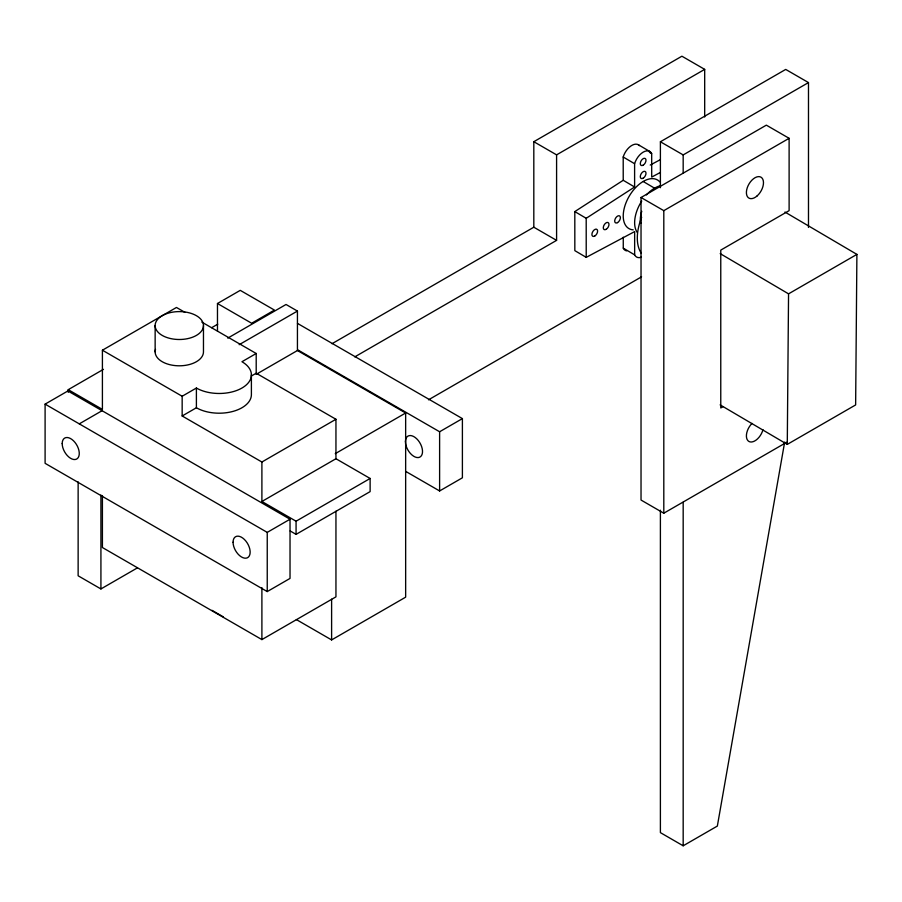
<?xml version="1.0" encoding="UTF-8"?>
<svg xmlns="http://www.w3.org/2000/svg" width="902" height="902" viewBox="0 0 902 902"><rect width="100%" height="100%" fill="white"/><g stroke="black" fill="none" stroke-linecap="round" stroke-linejoin="round"><path stroke-width="1.35" d="M720.134 404.874L787.277 444.393L788.551 293.849L856.9 254.387L784.954 212.049M856.9 254.387L855.637 404.93L787.277 444.393M784.672 442.059L717.349 826.063L683.175 845.794L660.399 832.636L660.399 510.216M641.412 257.194A13.09 7.487 -59.5 0 1 634.658 254.86L634.647 231.588L586.221 257.352L574.833 250.643L574.811 211.587L623.226 180.287L623.203 157.016A13.09 7.487 -59.5 0 1 630.836 146.056A13.09 7.487 -59.5 0 1 639.439 145.628M586.221 257.352L586.199 218.295L634.613 186.996L634.602 163.713A13.09 7.487 -59.5 0 1 643.137 152.167A13.09 7.487 -59.5 0 1 651.684 153.644L651.706 177.085L660.388 172.429M68.236 392.302L68.236 389.675L102.411 409.407L102.411 350.213L176.465 307.458L184.921 312.34M68.236 389.675L103.437 369.346M217.472 303.512L240.259 290.354L274.433 310.085L251.647 323.243L217.472 303.512L217.472 331.045M45.1 404.13L67.887 390.972L290.027 519.225L290.027 578.419L267.24 591.577L45.1 463.324L45.1 404.13L267.24 532.383L290.027 519.225M211.666 327.697L217.732 324.19M332.004 343.718L533.815 227.214L533.815 141.704L681.901 56.206L704.688 69.364L704.688 117.012M79.275 423.861L102.061 410.703M227.766 338.126L286.035 304.481L297.435 311.066L297.435 350.528L405.652 413.003L405.652 597.169L331.609 639.924L296.341 619.561M533.815 141.704L556.59 154.862L704.688 69.364M239.165 344.699L297.435 311.066M182.159 396.249L196.399 388.029A32.224 18.604 0 0 0 241.961 388.029A32.224 18.604 0 0 0 241.961 361.725L256.202 353.494L256.202 373.225L335.95 419.272L335.95 458.735L261.896 501.478L261.896 462.016L182.159 415.98L182.159 396.249L102.411 350.213M182.159 415.98L196.399 407.76A32.224 18.604 0 0 0 231.51 411.786A32.224 18.604 0 0 0 251.399 394.602L251.399 374.871M251.455 375.965L256.202 373.225M256.157 374.353L297.435 350.528M660.399 187.684L660.399 141.772L785.71 69.42L808.485 82.578L808.485 227.439M660.399 141.772L683.175 154.918L808.485 82.578M354.779 356.876L556.59 240.36L556.59 154.862M786.691 442.262L663.804 513.204L641.029 500.046L641.029 197.504L766.339 125.152L789.115 138.31L789.115 210.651L720.766 250.113L720.766 407.963L723.167 406.588M641.029 197.504L663.804 210.651L789.115 138.31M261.896 462.016L335.95 419.272M78.136 481.882L78.136 575.792L100.923 588.95L137.454 567.854M335.251 453.661L405.652 413.003M428.495 399.823L641.57 276.813M297.728 349.852L439.612 431.765L462.399 418.607L462.399 477.801L439.612 490.959L405.618 471.34M261.896 501.478L296.07 521.209L370.124 478.466L370.124 491.613L296.07 534.367L290.185 530.962M102.411 495.57L102.411 547.525L261.896 639.597L335.95 596.853L335.95 511.197M650.241 165.055L660.174 159.744M533.815 227.214L556.59 240.36M297.468 323.39L462.399 418.607M201.834 322.104L256.202 353.494M335.95 458.735L370.124 478.466M211.993 610.327L223.38 616.9M638.278 144.703L649.677 151.412M649.406 152.303L651.684 153.644M623.203 157.016L634.602 163.713M643.16 181.471L654.548 188.168M623.226 180.287L634.613 186.996M720.202 253.631L788.551 293.849M574.811 211.587L586.199 218.295M623.259 237.203L623.271 248.151L634.658 254.86M683.175 154.918L683.175 173.015M683.175 502.256L683.175 845.794M663.804 210.651L663.804 513.204M439.612 431.765L439.612 490.959M331.609 599.153L331.609 639.924M296.07 521.209L296.07 534.367M267.24 532.383L267.24 591.577M261.896 587.653L261.896 639.597M203.469 325.543A24.162 13.947 0 0 1 167.22 337.63A24.162 13.947 0 0 1 167.22 313.468A24.162 13.947 0 0 1 203.469 325.543L203.469 351.859A24.162 13.947 0 0 1 177.198 365.75A24.162 13.947 0 0 1 155.505 349.424M196.399 388.029L196.399 407.76M155.144 325.543L155.144 351.859M100.923 495.029L100.923 588.95M762.968 429.724A12.087 6.979 -60 0 1 748.897 441.45A12.087 6.979 -60 0 1 752.02 423.399M641.356 253.282A44.299 25.335 -59.5 0 1 641.66 217.281M633.215 229.863A28.199 16.123 -59.5 0 1 628.615 197.245A28.199 16.123 -59.5 0 1 659.745 181.832M637.308 232.524A28.199 16.123 -59.5 0 1 641.739 201.056M646.441 194.922A28.199 16.123 -59.5 0 1 659.712 185.902M640.815 223.279A20.137 11.512 -59.5 0 1 641.784 211.282M626.687 250.88A13.09 7.487 -59.5 0 1 623.271 248.151M405.438 441.63A12.087 6.979 60 0 0 418.257 457.573A12.087 6.979 60 0 0 418.257 440.492A12.087 6.979 60 0 0 405.438 441.63M757.15 195.892A12.087 6.979 -60 0 0 760.984 177.175A12.087 6.979 -60 0 0 746.687 189.848A12.087 6.979 -60 0 0 757.15 195.892M233.066 542.249A12.087 6.979 60 0 0 245.885 558.191A12.087 6.979 60 0 0 245.885 541.099A12.087 6.979 60 0 0 233.066 542.249M62.193 443.592A12.087 6.979 60 0 0 75.001 459.535A12.087 6.979 60 0 0 75.001 442.442A12.087 6.979 60 0 0 62.193 443.592M606.155 229.322A4.025 2.3 -59.5 0 0 608.613 222.997A4.025 2.3 -59.5 0 0 603.675 225.895A4.025 2.3 -59.5 0 0 606.155 229.322M643.149 165.19A4.025 2.3 -59.5 0 0 645.606 158.853A4.025 2.3 -59.5 0 0 640.679 161.762A4.025 2.3 -59.5 0 0 643.149 165.19M643.16 178.213A4.025 2.3 -59.5 0 0 645.618 171.876A4.025 2.3 -59.5 0 0 640.679 174.785A4.025 2.3 -59.5 0 0 643.16 178.213M594.756 236.042A4.025 2.3 -59.5 0 0 597.225 229.706A4.025 2.3 -59.5 0 0 592.287 232.615A4.025 2.3 -59.5 0 0 594.756 236.042M617.543 222.614A4.025 2.3 -59.5 0 0 620.001 216.277A4.025 2.3 -59.5 0 0 615.074 219.186A4.025 2.3 -59.5 0 0 617.543 222.614"/></g></svg>
